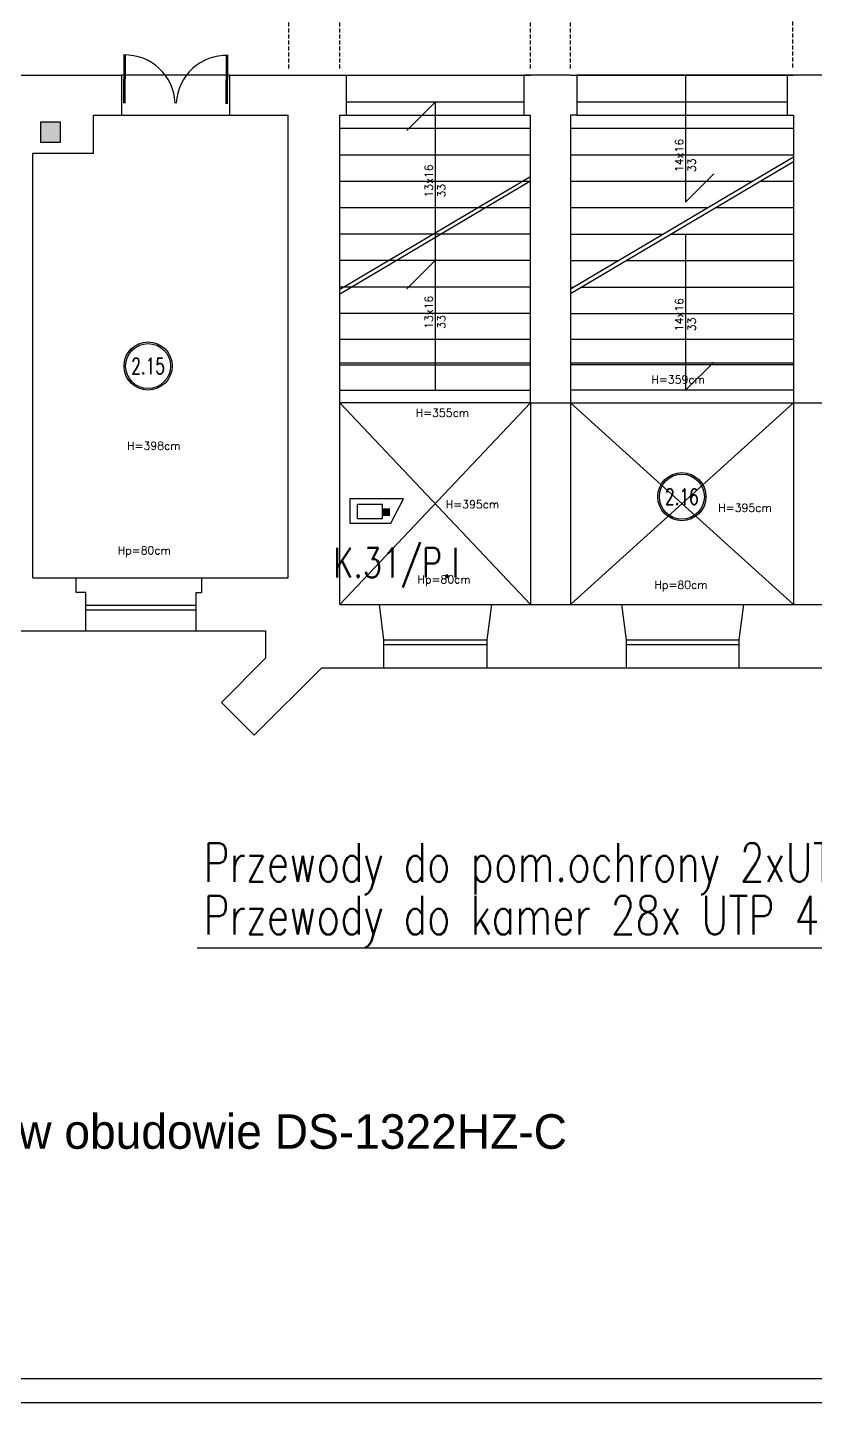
# Model space of a CAD drawing. Header units: millimetres. Extents: x 1324 to 4111, y 907 to 64537.
# Drawn here: x 1561.3 to 1659.8, y 2181.5 to 2353.3 of the extents above; entities that cross this region are included whole.
import ezdxf
from ezdxf.enums import TextEntityAlignment as Align

# ---------------------------------------------------------------- set-up
doc = ezdxf.new("R2010")
doc.units = ezdxf.units.MM
doc.linetypes.add('DASHED', pattern=[0.75, 0.5, -0.25])
for name, color, linetype in [('_______CCTV', 7, 'Continuous'), ('ELEKTRYK', 5, 'Continuous'), ('ELKOS', 5, 'Continuous'), ('podkład', 8, 'Continuous'), ('TABELKI', 7, 'Continuous')]:
    doc.layers.add(name, color=color, linetype=linetype)
doc.styles.add('OPIS_CIENKI', font='romans.shx', dxfattribs={"width": 0.75, "height": 2})
doc.styles.add('ROMAND', font='romand')

msp = doc.modelspace()

# ---------------------------------------------------------------- hatches: boundary and pattern name
at = {"layer": '_______CCTV'}
msp.add_hatch(color=256, dxfattribs=at).paths.add_polyline_path([(1605.65, 2293.11), (1606.59, 2293.11), (1606.59, 2292.37), (1605.65, 2292.37)])
at = {"layer": 'podkład'}
msp.add_hatch(color=8, dxfattribs=at).paths.add_polyline_path([(1565.38, 2341.48), (1562.88, 2341.48), (1562.88, 2338.98), (1565.38, 2338.98)])

# ---------------------------------------------------------------- linework, layer by layer
at = {"layer": '_______CCTV', "color": 6}
for p, q in [((1608.26, 2294.42), (1601.57, 2294.41)), ((1601.57, 2294.41), (1601.57, 2291.36)), ((1606.7, 2291.37), (1608.26, 2294.42)), ((1601.57, 2291.36), (1606.7, 2291.37))]:
    msp.add_line(p, q, dxfattribs=at)
at = {"layer": '_______CCTV'}
for p, q in [((1605.65, 2293.73), (1602.51, 2293.73)), ((1602.51, 2291.95), (1602.51, 2293.73)), ((1605.65, 2291.96), (1605.65, 2293.73)), ((1605.65, 2293.11), (1605.65, 2292.37)), ((1606.59, 2293.11), (1605.65, 2293.11)), ((1602.51, 2291.95), (1605.65, 2291.96)), ((1605.65, 2292.37), (1606.59, 2292.37))]:
    msp.add_line(p, q, dxfattribs=at)
at = {"layer": 'DEFPOINTS', "color": 7}
msp.add_line((1326.01, 2181.48), (1982.01, 2181.48), dxfattribs=at)
at = {"layer": 'ELEKTRYK', "color": 3}
msp.add_line((1715.43, 2238.27), (1582.49, 2238.27), dxfattribs=at)
at = {"layer": 'podkład', "color": 8, "linetype": 'DASHED'}
for p, q in [((1593.94, 2348.2), (1593.94, 2376.1)), ((1600.34, 2348.2), (1600.34, 2376.1)), ((1624.14, 2348.2), (1624.14, 2376.1)), ((1629.14, 2348.2), (1629.14, 2376.1)), ((1656.94, 2348.31), (1656.94, 2376.21))]:
    msp.add_line(p, q, dxfattribs=at)
at = {"layer": 'podkład', "color": 8}
for p, q in [((1573.32, 2343.87), (1573.36, 2349.9)), ((1573.47, 2343.87), (1573.51, 2349.9)), ((1586.13, 2343.8), (1586.16, 2349.83)), ((1586.28, 2343.8), (1586.31, 2349.83)), ((1550.84, 2347.39), (1573.04, 2347.39)), ((1573.04, 2347.39), (1573.04, 2342.39)), ((1586.54, 2347.39), (1573.04, 2347.39)), ((1586.54, 2347.39), (1601.14, 2347.39)), ((1586.54, 2347.39), (1586.54, 2342.39)), ((1601.14, 2342.39), (1601.14, 2347.39)), ((1601.14, 2342.39), (1601.14, 2347.39)), ((1601.14, 2347.39), (1623.34, 2347.39)), ((1623.34, 2347.39), (1624.14, 2347.39)), ((1629.14, 2347.39), (1623.34, 2347.39)), ((1623.34, 2347.39), (1623.34, 2342.39)), ((1629.14, 2347.39), (1629.94, 2347.39)), ((1629.14, 2347.39), (1629.94, 2347.39)), ((1629.94, 2347.39), (1629.94, 2342.39)), ((1656.24, 2347.38), (1629.94, 2347.38)), ((1629.94, 2347.38), (1656.24, 2347.38)), ((1643.54, 2347.38), (1643.54, 2331.49)), ((1656.24, 2347.38), (1656.94, 2347.38)), ((1662.14, 2347.38), (1656.24, 2347.38)), ((1656.24, 2347.38), (1656.24, 2342.38)), ((1569.54, 2342.39), (1573.04, 2342.39)), ((1569.54, 2337.59), (1569.54, 2342.39)), ((1573.04, 2342.39), (1586.54, 2342.39)), ((1586.54, 2342.39), (1593.86, 2342.39)), ((1593.86, 2284.53), (1593.86, 2342.39)), ((1600.34, 2281.2), (1600.34, 2342.39)), ((1600.34, 2342.39), (1601.14, 2342.39)), ((1600.34, 2342.39), (1601.14, 2342.39)), ((1623.34, 2343.99), (1601.14, 2343.99)), ((1601.14, 2342.39), (1623.34, 2342.39)), ((1612.24, 2343.99), (1608.71, 2340.45)), ((1612.24, 2343.99), (1612.24, 2307.99)), ((1623.34, 2342.39), (1624.14, 2342.39)), ((1624.14, 2306.4), (1624.14, 2342.39)), ((1629.14, 2342.39), (1629.14, 2306.4)), ((1629.94, 2342.39), (1629.14, 2342.39)), ((1656.24, 2343.99), (1629.94, 2343.99)), ((1629.94, 2342.39), (1656.24, 2342.38)), ((1656.24, 2342.38), (1657.04, 2342.38)), ((1657.04, 2342.38), (1657.04, 2306.4)), ((1562.88, 2341.48), (1562.88, 2338.98)), ((1565.38, 2341.48), (1562.88, 2341.48)), ((1565.38, 2338.98), (1565.38, 2341.48)), ((1624.14, 2340.69), (1600.34, 2340.69)), ((1657.06, 2340.69), (1629.14, 2340.69)), ((1562.88, 2338.98), (1565.38, 2338.98)), ((1561.94, 2284.53), (1561.94, 2337.59)), ((1569.54, 2337.59), (1561.94, 2337.59)), ((1624.14, 2337.39), (1600.34, 2337.39)), ((1657.04, 2337.39), (1629.14, 2337.39)), ((1657.04, 2337.12), (1629.14, 2320.62)), ((1657.04, 2336.54), (1629.14, 2320.04)), ((1624.14, 2334.09), (1600.34, 2334.09)), ((1624.09, 2334.64), (1600.39, 2320.62)), ((1624.09, 2334.09), (1600.39, 2320.04)), ((1651.91, 2334.09), (1629.14, 2334.09)), ((1647.08, 2335.03), (1643.54, 2331.49)), ((1657.04, 2334.09), (1652.9, 2334.09)), ((1624.14, 2330.79), (1600.34, 2330.79)), ((1646.33, 2330.79), (1629.14, 2330.79)), ((1657.04, 2330.79), (1647.32, 2330.79)), ((1624.14, 2327.49), (1600.34, 2327.49)), ((1629.14, 2327.49), (1640.75, 2327.49)), ((1641.74, 2327.49), (1657.04, 2327.49)), ((1643.54, 2327.49), (1643.54, 2307.99)), ((1624.14, 2324.19), (1600.34, 2324.19)), ((1612.24, 2324.19), (1608.71, 2320.65)), ((1629.14, 2324.19), (1635.17, 2324.19)), ((1636.16, 2324.19), (1657.04, 2324.19)), ((1624.14, 2320.89), (1600.34, 2320.89)), ((1629.14, 2320.89), (1629.59, 2320.89)), ((1630.58, 2320.89), (1657.04, 2320.89)), ((1624.14, 2317.59), (1600.34, 2317.59)), ((1629.14, 2317.59), (1657.04, 2317.59)), ((1600.34, 2314.39), (1624.14, 2314.39)), ((1629.14, 2314.39), (1657.04, 2314.39)), ((1600.34, 2311.4), (1624.14, 2311.4)), ((1629.14, 2311.4), (1657.04, 2311.4)), ((1643.54, 2307.99), (1647.08, 2311.52)), ((1600.34, 2311.19), (1624.14, 2311.19)), ((1657.04, 2311.19), (1629.14, 2311.19)), ((1600.34, 2307.99), (1624.14, 2307.99)), ((1657.04, 2307.99), (1629.14, 2307.99)), ((1624.14, 2306.4), (1600.34, 2306.4)), ((1624.14, 2306.4), (1600.34, 2281.2)), ((1624.14, 2281.2), (1600.34, 2306.4)), ((1624.14, 2306.4), (1629.14, 2306.4)), ((1624.14, 2306.4), (1624.14, 2281.2)), ((1629.14, 2306.4), (1657.04, 2306.4)), ((1629.14, 2306.4), (1629.14, 2281.2)), ((1629.14, 2281.2), (1657.04, 2306.4)), ((1657.04, 2281.2), (1629.14, 2306.4)), ((1657.04, 2306.4), (1662.04, 2306.4)), ((1657.04, 2306.4), (1657.04, 2281.2)), ((1561.94, 2284.53), (1567.36, 2284.53)), ((1567.36, 2282.73), (1567.36, 2284.53)), ((1567.36, 2284.53), (1583.06, 2284.53)), ((1583.06, 2284.53), (1593.86, 2284.53)), ((1583.06, 2282.73), (1583.06, 2284.53)), ((1568.56, 2282.73), (1567.36, 2282.73)), ((1568.56, 2277.93), (1568.56, 2282.73)), ((1582.36, 2277.93), (1582.36, 2282.73)), ((1582.36, 2282.73), (1583.06, 2282.73)), ((1568.56, 2281.13), (1582.36, 2281.13)), ((1568.56, 2280.53), (1582.36, 2280.53)), ((1600.34, 2281.2), (1605.24, 2281.2)), ((1605.24, 2281.2), (1619.34, 2281.2)), ((1605.84, 2276.8), (1605.27, 2281.2)), ((1618.74, 2276.8), (1619.32, 2281.2)), ((1619.34, 2281.2), (1635.54, 2281.2)), ((1635.54, 2281.2), (1650.84, 2281.2)), ((1636.14, 2276.8), (1635.57, 2281.2)), ((1650.24, 2276.8), (1650.82, 2281.2)), ((1650.82, 2281.2), (1666.94, 2281.2)), ((1554.06, 2277.93), (1568.56, 2277.93)), ((1568.56, 2277.93), (1582.36, 2277.93)), ((1582.36, 2277.93), (1591.04, 2277.93)), ((1591.04, 2277.93), (1591.04, 2274.49)), ((1605.84, 2276.8), (1618.74, 2276.8)), ((1605.84, 2273.3), (1605.84, 2276.8)), ((1605.84, 2276.2), (1618.74, 2276.2)), ((1618.74, 2273.3), (1618.74, 2276.8)), ((1636.14, 2276.8), (1650.24, 2276.8)), ((1636.14, 2273.3), (1636.14, 2276.8)), ((1636.14, 2276.2), (1650.24, 2276.2)), ((1650.24, 2273.3), (1650.24, 2276.8)), ((1591.04, 2274.49), (1585.53, 2268.98)), ((1589.63, 2264.88), (1598.06, 2273.3)), ((1598.06, 2273.3), (1605.84, 2273.3)), ((1605.84, 2273.3), (1618.74, 2273.3)), ((1618.74, 2273.3), (1636.14, 2273.3)), ((1636.14, 2273.3), (1650.24, 2273.3)), ((1650.24, 2273.3), (1667.64, 2273.3)), ((1585.53, 2268.98), (1589.63, 2264.88))]:
    msp.add_line(p, q, dxfattribs=at)
for centre, radius in [((1576.35, 2311.02), 3.01), ((1576.35, 2311.02), 2.81), ((1643.08, 2294.69), 3.01), ((1643.08, 2294.69), 2.81)]:
    msp.add_circle(centre, radius, dxfattribs=at)
for centre, start, end in [((1573.47, 2343.64), 2.3174, 91.6594), ((1586.13, 2343.57), 87.7072, 177.0493)]:
    msp.add_arc(centre, 6.26, start, end, dxfattribs=at)
at = {"layer": 'TABELKI', "color": 7}
msp.add_line((1329.01, 2184.48), (1979.01, 2184.48), dxfattribs=at)

# ---------------------------------------------------------------- texts
at = {"color": 4, "linetype": 'Continuous', "style": 'OPIS_CIENKI', "width": 0.75}
msp.add_text('K.31/P.I', height=3.713, dxfattribs=at).set_placement((1599.5, 2284.58))
at = {"color": 7, "linetype": 'Continuous', "style": 'OPIS_CIENKI', "width": 0.75}
for s, p in [('Przewody do pom.ochrony 2xUTP 4x2x0.5mm2', (1583.29, 2246.57)), ('Przewody do kamer 28x UTP 4x2x0.5mm2', (1583.29, 2239.96))]:
    msp.add_text(s, height=4.8268, dxfattribs=at).set_placement(p)
at = {"layer": 'ELKOS', "color": 7}
msp.add_text('- Kamera zewnętrzna DS-2CD4025FWD-AP w obudowie DS-1322HZ-C ', height=4.3131, dxfattribs=at).set_placement((1445.05, 2213.19))
at = {"layer": 'podkład', "color": 8, "style": 'ROMAND'}
for s, p in [('14x16', (1643.54, 2335.26)), ('13x16', (1612.24, 2332.06)), ('33', (1645.11, 2335.26)), ('33', (1613.81, 2332.06)), ('13x16', (1612.24, 2315.66)), ('14x16', (1643.54, 2315.36)), ('33', (1613.81, 2315.66)), ('33', (1645.11, 2315.36))]:
    msp.add_text(s, height=1, rotation=90, dxfattribs=at).set_placement(p, align=Align.BOTTOM_LEFT)
at = {"layer": 'podkład', "color": 8, "style": 'ROMAND', "width": 0.7}
for s, p in [('2.15', (1576.35, 2311.02)), ('2.16', (1643.08, 2294.69))]:
    msp.add_text(s, height=2, dxfattribs=at).set_placement(p, align=Align.MIDDLE_CENTER)
at = {"layer": 'podkład', "color": 8, "style": 'ROMAND'}
for s, p in [('H=359cm', (1642.61, 2308.53)), ('H=355cm', (1613.14, 2304.37)), ('H=398cm', (1577.06, 2300.26)), ('H=395cm', (1616.9, 2292.94)), ('H=395cm', (1650.97, 2292.5)), ('Hp=80cm', (1575.87, 2287.18)), ('Hp=80cm', (1613.35, 2283.56)), ('Hp=80cm', (1642.97, 2282.88))]:
    msp.add_text(s, height=1, dxfattribs=at).set_placement(p, align=Align.BOTTOM_CENTER)

doc.saveas('drawing.dxf')
